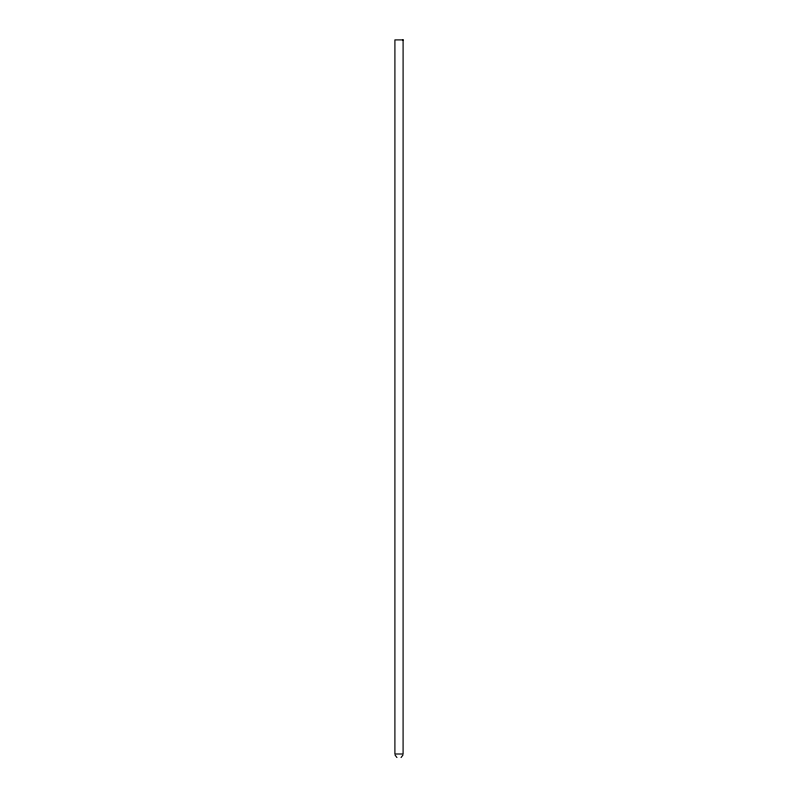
<?xml version="1.0" encoding="UTF-8"?>
<svg xmlns="http://www.w3.org/2000/svg" width="798" height="798" viewBox="0 0 798 798"><rect width="100%" height="100%" fill="white"/><g stroke="black" fill="none" stroke-linecap="round" stroke-linejoin="round"><path stroke-width="1.2" d="M402.96 755.058L401.055 757.551M396.945 757.551L395.04 755.058M403.09 39.9L394.91 39.9L394.9 754L403.09 754L403.1 39.9"/></g></svg>
